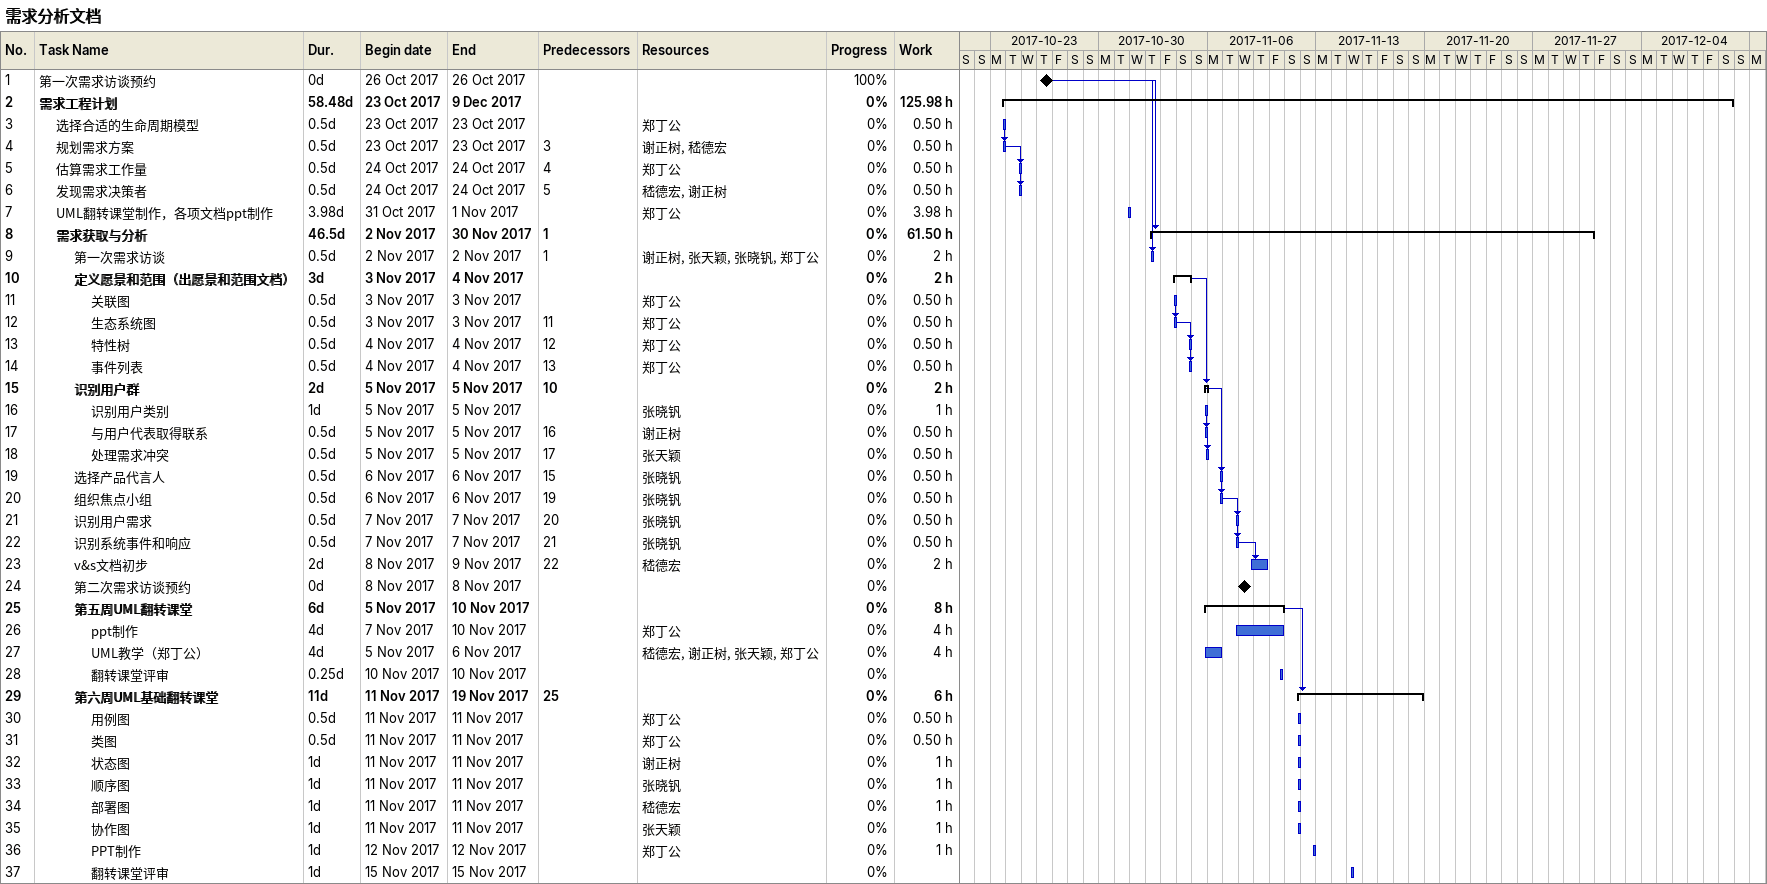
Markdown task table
需求分析文档

| ID | Level | Task | Duration | Start | Finish | Predecessors | Resources | % complete | Work (h) |
|---|---|---|---|---|---|---|---|---|---|
| 1 | 1 | 第一次需求访谈预约 | 0d | 2017-10-26 | 2017-10-26 |  |  | 100 |  |
| 2 | 1 | **需求工程计划** | 58.48d | 2017-10-23 | 2017-12-09 |  |  | 0 | 125.98 |
| 3 | 2 | 选择合适的生命周期模型 | 0.5d | 2017-10-23 | 2017-10-23 |  | 郑丁公 | 0 | 0.50 |
| 4 | 2 | 规划需求方案 | 0.5d | 2017-10-23 | 2017-10-23 | 3 | 谢正树, 嵇德宏 | 0 | 0.50 |
| 5 | 2 | 估算需求工作量 | 0.5d | 2017-10-24 | 2017-10-24 | 4 | 郑丁公 | 0 | 0.50 |
| 6 | 2 | 发现需求决策者 | 0.5d | 2017-10-24 | 2017-10-24 | 5 | 嵇德宏, 谢正树 | 0 | 0.50 |
| 7 | 2 | UML翻转课堂制作，各项文档ppt制作 | 3.98d | 2017-10-31 | 2017-11-01 |  | 郑丁公 | 0 | 3.98 |
| 8 | 2 | **需求获取与分析** | 46.5d | 2017-11-02 | 2017-11-30 | 1 |  | 0 | 61.50 |
| 9 | 3 | 第一次需求访谈 | 0.5d | 2017-11-02 | 2017-11-02 | 1 | 谢正树, 张天颖, 张晓钒, 郑丁公 | 0 | 2 |
| 10 | 3 | **定义愿景和范围（出愿景和范围文档）** | 3d | 2017-11-03 | 2017-11-04 |  |  | 0 | 2 |
| 11 | 4 | 关联图 | 0.5d | 2017-11-03 | 2017-11-03 |  | 郑丁公 | 0 | 0.50 |
| 12 | 4 | 生态系统图 | 0.5d | 2017-11-03 | 2017-11-03 | 11 | 郑丁公 | 0 | 0.50 |
| 13 | 4 | 特性树 | 0.5d | 2017-11-04 | 2017-11-04 | 12 | 郑丁公 | 0 | 0.50 |
| 14 | 4 | 事件列表 | 0.5d | 2017-11-04 | 2017-11-04 | 13 | 郑丁公 | 0 | 0.50 |
| 15 | 3 | **识别用户群** | 2d | 2017-11-05 | 2017-11-05 | 10 |  | 0 | 2 |
| 16 | 4 | 识别用户类别 | 1d | 2017-11-05 | 2017-11-05 |  | 张晓钒 | 0 | 1 |
| 17 | 4 | 与用户代表取得联系 | 0.5d | 2017-11-05 | 2017-11-05 | 16 | 谢正树 | 0 | 0.50 |
| 18 | 4 | 处理需求冲突 | 0.5d | 2017-11-05 | 2017-11-05 | 17 | 张天颖 | 0 | 0.50 |
| 19 | 3 | 选择产品代言人 | 0.5d | 2017-11-06 | 2017-11-06 | 15 | 张晓钒 | 0 | 0.50 |
| 20 | 3 | 组织焦点小组 | 0.5d | 2017-11-06 | 2017-11-06 | 19 | 张晓钒 | 0 | 0.50 |
| 21 | 3 | 识别用户需求 | 0.5d | 2017-11-07 | 2017-11-07 | 20 | 张晓钒 | 0 | 0.50 |
| 22 | 3 | 识别系统事件和响应 | 0.5d | 2017-11-07 | 2017-11-07 | 21 | 张晓钒 | 0 | 0.50 |
| 23 | 3 | v&s文档初步 | 2d | 2017-11-08 | 2017-11-09 | 22 | 嵇德宏 | 0 | 2 |
| 24 | 3 | 第二次需求访谈预约 | 0d | 2017-11-08 | 2017-11-08 |  |  | 0 |  |
| 25 | 3 | **第五周UML翻转课堂** | 6d | 2017-11-05 | 2017-11-10 |  |  | 0 | 8 |
| 26 | 4 | ppt制作 | 4d | 2017-11-07 | 2017-11-10 |  | 郑丁公 | 0 | 4 |
| 27 | 4 | UML教学（郑丁公） | 4d | 2017-11-05 | 2017-11-06 |  | 嵇德宏, 谢正树, 张天颖, 郑丁公 | 0 | 4 |
| 28 | 4 | 翻转课堂评审 | 0.25d | 2017-11-10 | 2017-11-10 |  |  | 0 |  |
| 29 | 3 | **第六周UML基础翻转课堂** | 11d | 2017-11-11 | 2017-11-19 | 25 |  | 0 | 6 |
| 30 | 4 | 用例图 | 0.5d | 2017-11-11 | 2017-11-11 |  | 郑丁公 | 0 | 0.50 |
| 31 | 4 | 类图 | 0.5d | 2017-11-11 | 2017-11-11 |  | 郑丁公 | 0 | 0.50 |
| 32 | 4 | 状态图 | 1d | 2017-11-11 | 2017-11-11 |  | 谢正树 | 0 | 1 |
| 33 | 4 | 顺序图 | 1d | 2017-11-11 | 2017-11-11 |  | 张晓钒 | 0 | 1 |
| 34 | 4 | 部署图 | 1d | 2017-11-11 | 2017-11-11 |  | 嵇德宏 | 0 | 1 |
| 35 | 4 | 协作图 | 1d | 2017-11-11 | 2017-11-11 |  | 张天颖 | 0 | 1 |
| 36 | 4 | PPT制作 | 1d | 2017-11-12 | 2017-11-12 |  | 郑丁公 | 0 | 1 |
| 37 | 4 | 翻转课堂评审 | 1d | 2017-11-15 | 2017-11-15 |  |  | 0 |  |
